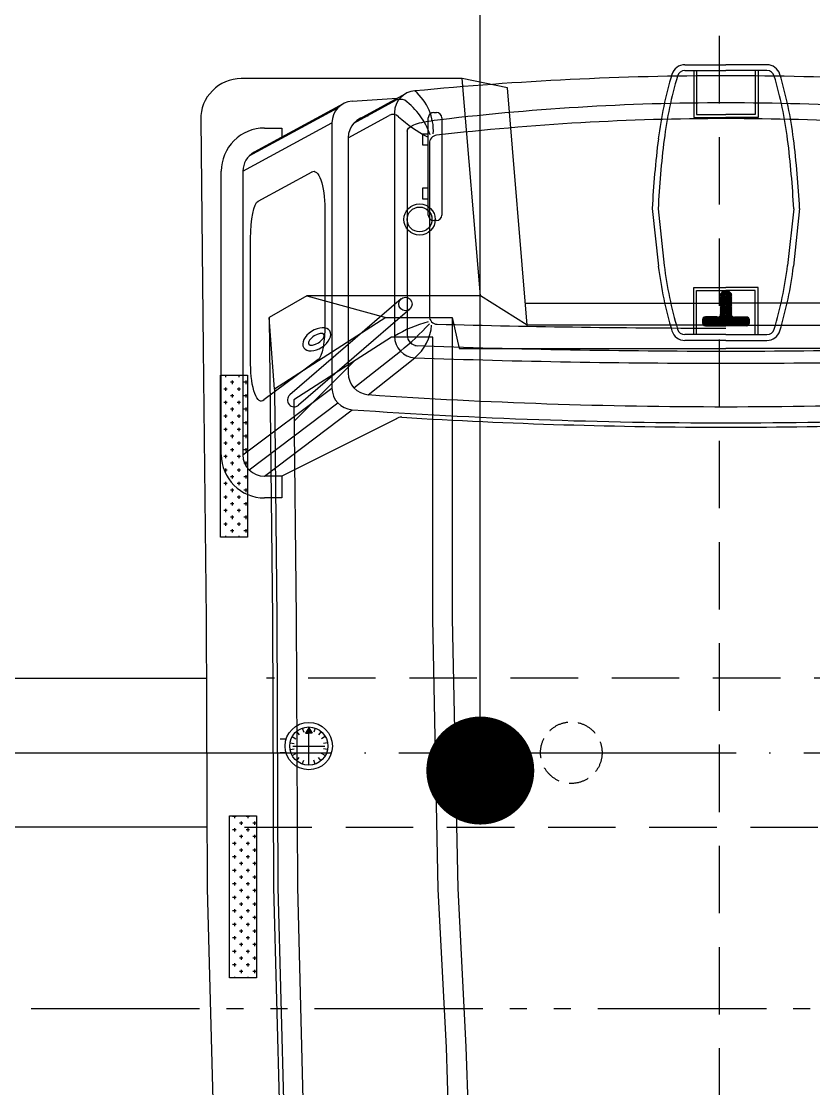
# Model space of a CAD drawing. Header units: millimetres. Extents: x 1084702 to 1166801, y 36632 to 124519.
# Drawn here: x 1121600 to 1123068, y 78785 to 80761 of the extents above; entities that cross this region are included whole.
import ezdxf

# ---------------------------------------------------------------- set-up
doc = ezdxf.new("R2010")
doc.units = ezdxf.units.MM
doc.header["$LTSCALE"] = 250
for name, pattern in [('CENTER', [3, 2.5, -0.25, 0, -0.25]), ('DASHED', [0.75, 0.5, -0.25]), ('PHANTOM', [2.1, 1.25, -0.2, 0.125, -0.2, 0.125, -0.2])]:
    doc.linetypes.add(name, pattern=pattern)
doc.layers.get('0').update_dxf_attribs({"color": 255})
doc.layers.add('%posline', color=240, linetype='Continuous')
doc.styles.add('ROMANS', font='ROMANS.shx', dxfattribs={"height": 100})
doc.dimstyles.new('dott', dxfattribs={"dimscale": 100, "dimtxt": 150, "dimasz": 0.01, "dimexe": 0.5, "dimexo": 1, "dimgap": 1, "dimtad": 1, "dimdsep": 46, "dimtxsty": 'ROMANS', "dimcen": 1.5, "dimclrd": 1, "dimclre": 1, "dimclrt": 2, "dimazin": 2, "dimtfac": 1, "dimtmove": 2, "dimatfit": 3, "dimldrblk": 'DOT', "dimfxl": 1, "dimtvp": 100, "dimtolj": 1, "dimarcsym": 0})

# ---------------------------------------------------------------- blocks, each defined once
blk = doc.blocks.new('_Dot')
at = {"color": 0, "linetype": 'ByBlock', "lineweight": -2}
blk.add_line((-0.5, 0), (-1, 0), dxfattribs=at)
at = {"color": 0, "linetype": 'ByBlock', "const_width": 0.5}
blk.add_lwpolyline([(-0.25, 0, 1), (0.25, 0, 1)], format="xyb", close=True, dxfattribs=at)
blk = doc.blocks.new('MOB-BÅT')
for p, q in [((-1828.3, 494), (-1828.3, 0)), ((-1912.5, 371.4), (-1912.5, 0)), ((-1871.8, 0), (-1871.8, 368)), ((-2087.6, 136.5), (-1980.9, 125.2)), ((-2087.1, 125.7), (-1982.2, 114.4)), ((-1980.9, 125.2), (-1980.9, 125.2)), ((-1982.2, 114.4), (-1982.2, 114.4)), ((-2354.1, 76), (-2354.1, 0)), ((-2343.3, 76), (-2343.3, 0)), ((-2343.3, 59.7), (-2256.4, 59.7)), ((-2256.4, 59.7), (-2256.4, 0)), ((-1854.3, 59.7), (-1941.2, 59.7)), ((-1941.2, 59.7), (-1941.2, 0)), ((-1854.3, 0), (-1854.3, 76)), ((-1843.4, 0), (-1843.4, 76)), ((-2343.3, 54.3), (-2261.8, 54.3)), ((-2261.8, 54.3), (-2261.8, 0)), ((-1854.3, 54.3), (-1935.7, 54.3)), ((-1935.7, 54.3), (-1935.7, 0)), ((-1886.3, 40.5), (-1870.6, 24.8)), ((-1885.5, 41.6), (-1870.6, 26.7)), ((-1884.5, 42.5), (-1870.6, 28.6)), ((-1883.2, 43.2), (-1870.6, 30.5)), ((-1881.5, 43.4), (-1870.6, 32.5)), ((-1881.4, 43.4), (-1876, 43.4)), ((-1879.6, 43.4), (-1870.6, 34.4)), ((-1877.7, 43.4), (-1870.6, 36.3)), ((-1875.8, 43.4), (-1870.6, 38.2)), ((-1872.9, 42.5), (-1871.5, 41.1)), ((-1886.9, 16.3), (-1886.9, 38)), ((-1886.9, 37.2), (-1870.6, 20.9)), ((-1886.9, 35.3), (-1870.6, 19)), ((-1886.9, 33.4), (-1870.6, 17.1)), ((-1886.9, 31.5), (-1870.6, 15.2)), ((-1886.9, 29.6), (-1870.6, 13.3)), ((-1886.9, 27.6), (-1870.6, 11.3)), ((-1886.9, 25.7), (-1870.6, 9.4)), ((-1886.9, 23.8), (-1870.6, 7.5)), ((-1886.9, 21.9), (-1870.6, 5.6)), ((-1886.9, 20), (-1870.6, 3.7)), ((-1886.8, 39.1), (-1870.6, 22.9)), ((-1870.6, 38), (-1870.6, 0)), ((-2354.1, -76), (-2354.1, 0)), ((-2343.3, -76), (-2343.3, 0)), ((-2261.8, -54.3), (-2261.8, 0)), ((-2256.4, -59.7), (-2256.4, 0)), ((-1941.2, -59.7), (-1941.2, 0)), ((-1935.7, 5.4), (-1930.3, 0)), ((-1935.7, 3.5), (-1932.2, 0)), ((-1935.7, 1.6), (-1934.1, 0)), ((-1935.7, -1.6), (-1934.1, 0)), ((-1935.7, -3.5), (-1932.2, 0)), ((-1935.7, -5.4), (-1930.3, 0)), ((-1935.7, -54.3), (-1935.7, 0)), ((-1934.7, 6.4), (-1928.3, 0)), ((-1934.7, -6.4), (-1928.3, 0)), ((-1933.8, 7.4), (-1926.4, 0)), ((-1933.8, -7.4), (-1926.4, 0)), ((-1932.8, 8.3), (-1924.5, 0)), ((-1932.8, -8.3), (-1924.5, 0)), ((-1931.9, 9.3), (-1922.6, 0)), ((-1931.9, -9.3), (-1922.6, 0)), ((-1930.9, 10.2), (-1920.7, 0)), ((-1930.9, -10.2), (-1920.7, 0)), ((-1929.6, 10.9), (-1918.7, 0)), ((-1929.6, -10.9), (-1918.7, 0)), ((-1927.7, 10.9), (-1916.8, 0)), ((-1927.7, -10.9), (-1916.8, 0)), ((-1925.8, 10.9), (-1914.9, 0)), ((-1925.8, -10.9), (-1914.9, 0)), ((-1923.8, 10.9), (-1913, 0)), ((-1923.8, -10.9), (-1913, 0)), ((-1921.9, 10.9), (-1911.1, 0)), ((-1921.9, -10.9), (-1911.1, 0)), ((-1920, 10.9), (-1909.1, 0)), ((-1920, -10.9), (-1909.1, 0)), ((-1918.1, 10.9), (-1907.2, 0)), ((-1918.1, -10.9), (-1907.2, 0)), ((-1916.2, 10.9), (-1905.3, 0)), ((-1916.2, -10.9), (-1905.3, 0)), ((-1914.2, 10.9), (-1903.4, 0)), ((-1914.2, -10.9), (-1903.4, 0)), ((-1912.5, -371.4), (-1912.5, 0)), ((-1912.3, 10.9), (-1901.5, 0)), ((-1912.3, -10.9), (-1901.5, 0)), ((-1910.4, 10.9), (-1899.5, 0)), ((-1910.4, -10.9), (-1899.5, 0)), ((-1908.5, 10.9), (-1897.6, 0)), ((-1908.5, -10.9), (-1897.6, 0)), ((-1906.6, 10.9), (-1895.7, 0)), ((-1906.6, -10.9), (-1895.7, 0)), ((-1904.6, 10.9), (-1893.8, 0)), ((-1904.6, -10.9), (-1893.8, 0)), ((-1902.7, 10.9), (-1891.9, 0)), ((-1902.7, -10.9), (-1891.9, 0)), ((-1900.8, 10.9), (-1889.9, 0)), ((-1900.8, -10.9), (-1889.9, 0)), ((-1898.9, 10.9), (-1888, 0)), ((-1898.9, -10.9), (-1888, 0)), ((-1897, 10.9), (-1886.1, 0)), ((-1897, -10.9), (-1886.1, 0)), ((-1895, 10.9), (-1884.2, 0)), ((-1895, -10.9), (-1884.2, 0)), ((-1893.1, 10.9), (-1882.3, 0)), ((-1893.1, -10.9), (-1882.3, 0)), ((-1891.3, 11), (-1880.3, 0)), ((-1891.3, -11), (-1880.3, 0)), ((-1889.9, 11.4), (-1878.4, 0)), ((-1889.9, -11.4), (-1878.4, 0)), ((-1888.7, 12.2), (-1876.5, 0)), ((-1888.7, -12.2), (-1876.5, 0)), ((-1887.8, 13.2), (-1874.6, 0)), ((-1887.8, -13.2), (-1874.6, 0)), ((-1887.2, 14.5), (-1872.7, 0)), ((-1887.2, -14.5), (-1872.7, 0)), ((-1886.9, 18), (-1870.6, 1.7)), ((-1886.9, 16.1), (-1870.7, 0)), ((-1886.9, -16.1), (-1870.7, 0)), ((-1871.8, 0), (-1871.8, -368)), ((-1870.6, -38), (-1870.6, 0)), ((-1854.3, 0), (-1854.3, -76)), ((-1843.4, 0), (-1843.4, -76)), ((-1828.3, -494), (-1828.3, 0)), ((-1886.9, -18), (-1870.6, -1.7)), ((-1886.9, -20), (-1870.6, -3.7)), ((-1886.9, -21.9), (-1870.6, -5.6)), ((-1886.9, -23.8), (-1870.6, -7.5)), ((-1886.9, -25.7), (-1870.6, -9.4)), ((-1886.9, -27.6), (-1870.6, -11.3)), ((-1886.9, -29.6), (-1870.6, -13.3)), ((-1886.9, -31.5), (-1870.6, -15.2)), ((-1886.9, -16.3), (-1886.9, -38)), ((-1886.9, -33.4), (-1870.6, -17.1)), ((-1886.9, -35.3), (-1870.6, -19)), ((-1886.9, -37.2), (-1870.6, -20.9)), ((-1886.8, -39.1), (-1870.6, -22.9)), ((-1886.3, -40.5), (-1870.6, -24.8)), ((-1885.5, -41.6), (-1870.6, -26.7)), ((-1884.5, -42.5), (-1870.6, -28.6)), ((-1883.2, -43.2), (-1870.6, -30.5)), ((-1881.5, -43.4), (-1870.6, -32.5)), ((-1879.6, -43.4), (-1870.6, -34.4)), ((-1877.7, -43.4), (-1870.6, -36.3)), ((-1875.8, -43.4), (-1870.6, -38.2)), ((-2343.3, -54.3), (-2261.8, -54.3)), ((-1854.3, -54.3), (-1935.7, -54.3)), ((-1881.4, -43.4), (-1876, -43.4)), ((-1872.9, -42.5), (-1871.5, -41.1)), ((-2343.3, -59.7), (-2256.4, -59.7)), ((-1854.3, -59.7), (-1941.2, -59.7)), ((-2087.1, -125.7), (-1982.2, -114.4)), ((-1982.2, -114.4), (-1982.2, -114.4)), ((-2087.6, -136.5), (-1980.9, -125.2)), ((-1980.9, -125.2), (-1980.9, -125.2)), ((-1871.8, -368), (-2311.5, -404.6)), ((-1871.8, -368), (-1926.2, -455)), ((-2311.5, -404.6), (-2328.3, -488.5)), ((-1926.2, -455), (-2328.3, -488.5)), ((-1926.2, -455), (-1926.2, -776.6)), ((-2328.3, -488.5), (-2328.3, -898.2)), ((-1885.7, -507), (-1828.3, -494)), ((-828.3, -497), (-535.3, -481.9)), ((-535.3, -481.9), (-328.3, -475)), ((-1885.7, -507), (-1328.3, -507)), ((-1885.7, -630), (-1885.7, -507)), ((-1328.3, -507), (-828.3, -497)), ((-326.8, -511), (-533.8, -517.9)), ((-2255.5, -526.4), (-2075.5, -526.4)), ((-827, -533), (-1327.9, -543)), ((-533.8, -517.9), (-827, -533)), ((-2265.5, -541.4), (-2265.5, -536.4)), ((-2075.5, -551.4), (-2255.5, -551.4)), ((-2225.5, -551.4), (-2225.5, -562.2)), ((-2208.6, -549.5), (-1888.5, -549.5)), ((-2205.5, -562.2), (-2205.5, -551.4)), ((-2125.5, -551.4), (-2125.5, -562.2)), ((-2105.5, -562.2), (-2105.5, -551.4)), ((-2065.5, -536.4), (-2065.5, -541.4)), ((-1327.9, -543), (-1849.7, -543)), ((-1849.7, -543), (-1849.7, -619.5)), ((-2225.5, -562.2), (-2205.5, -562.2)), ((-2125.5, -562.2), (-2105.5, -562.2)), ((-2232.4, -590.5), (-1853.6, -590.6)), ((-1901.4, -585.6), (-1723.6, -791.7)), ((-1743, -662.7), (-1811.2, -576.4)), ((-2253.9, -679.1), (-2300.7, -593.1)), ((-2286.6, -692.8), (-2292.2, -608.9)), ((-2246.1, -689.2), (-2288.3, -611.8)), ((-1920.3, -602), (-1742.6, -808.1)), ((-1755.6, -689.2), (-1823.7, -603.2)), ((-1698.1, -610.6), (-1591.8, -822.7)), ((-2265.6, -614), (-1851.2, -614.1)), ((-2218.8, -700), (-2260.2, -624)), ((-1926.2, -776.6), (-1885.7, -630)), ((-1885.7, -630), (-1753.3, -836.7)), ((-1849.7, -619.5), (-1733.7, -800.5)), ((-1693.9, -800), (-1805.5, -688.5)), ((-2281.8, -709.1), (-2192, -874.1)), ((-2218.8, -700), (-1782.9, -700)), ((-1591.8, -855), (-1715.2, -692.8)), ((-2185.1, -883.3), (-2274, -719.3)), ((-2246.7, -730), (-1755.1, -730)), ((-2156.8, -895), (-2246.7, -730)), ((-1631.8, -895), (-1755.1, -730)), ((-1603.5, -883.3), (-1727.8, -719.3)), ((-2087.5, -743), (-1875.7, -743)), ((-1119.2, -750.2), (-1113.1, -755.2)), ((-1109.8, -742.3), (-1105.8, -749.1)), ((-1098.2, -738.1), (-1096.8, -745.8)), ((-1092.1, -802.7), (-1092.1, -743.1)), ((-1085.9, -738.1), (-1087.3, -745.8)), ((-1074.4, -742.3), (-1078.3, -749.1)), ((-1065, -750.2), (-1071, -755.2)), ((-2101.5, -866.9), (-2156, -766.9)), ((-1807.9, -755.3), (-1733.3, -855.9)), ((-1125.7, -772.9), (-1116, -766.8)), ((-1125.3, -760.8), (-1117.9, -763.5)), ((-1116, -766.8), (-1116, -772.9)), ((-1058.9, -760.8), (-1066.3, -763.5)), ((-1926.2, -776.6), (-1886.2, -846.2)), ((-1127.4, -772.9), (-1119.5, -772.9)), ((-1125.7, -772.9), (-1116, -778.9)), ((-1125.3, -785), (-1117.9, -782.3)), ((-1062.3, -772.9), (-1121.9, -772.9)), ((-1119.2, -795.6), (-1113.1, -790.5)), ((-1116, -778.9), (-1116, -772.9)), ((-1065, -795.6), (-1071, -790.5)), ((-1058.9, -785), (-1066.3, -782.3)), ((-1056.7, -772.9), (-1064.6, -772.9)), ((-830.8, -794), (-335.4, -781.1)), ((-1733.7, -800.5), (-1329.5, -796)), ((-1329.5, -796), (-830.8, -794)), ((-1109.8, -803.5), (-1105.8, -796.7)), ((-1098.2, -807.7), (-1096.8, -799.9)), ((-1085.9, -807.7), (-1087.3, -799.9)), ((-1074.4, -803.5), (-1078.3, -796.7)), ((-2236.8, -855), (-2236.8, -822.7)), ((-2236.8, -822.7), (-2220, -822.7)), ((-1591.8, -822.7), (-1551.8, -822.7)), ((-1591.8, -822.7), (-1591.8, -855)), ((-1551.8, -822.7), (-1551.8, -855)), ((-1329.3, -832), (-830.2, -830)), ((-1104.7, -815), (-1104.7, -825.7)), ((-1079.5, -815), (-1079.5, -825.7)), ((-830.2, -830), (-333.9, -817.1)), ((-830.1, -838), (-333.6, -825.1)), ((-1753.3, -836.7), (-1886.2, -846.2)), ((-1886.2, -846.2), (-1329.2, -840)), ((-1753.3, -836.7), (-1329.3, -832)), ((-1329.2, -840), (-830.1, -838)), ((-1799.6, -880.7), (-2032.6, -880.7)), ((-1779.3, -936.5), (-1779.3, -886.5)), ((-1779.3, -886.5), (-1479.3, -886.5)), ((-1765.9, -886.7), (-1765.9, -893)), ((-1740.9, -886.7), (-1740.9, -893)), ((-1715.9, -886.7), (-1715.9, -893)), ((-1690.9, -886.7), (-1690.9, -893)), ((-1665.9, -886.7), (-1665.9, -893)), ((-1640.9, -886.7), (-1640.9, -893)), ((-1615.9, -886.7), (-1615.9, -893)), ((-1590.9, -886.7), (-1590.9, -893)), ((-1565.9, -886.7), (-1565.9, -893)), ((-1540.9, -886.7), (-1540.9, -893)), ((-1515.9, -886.7), (-1515.9, -893)), ((-1490.9, -886.7), (-1490.9, -893)), ((-1479.3, -886.5), (-1479.3, -936.5)), ((-962.9, -920), (-962.9, -870)), ((-962.9, -870), (-662.9, -870)), ((-962.9, -885.8), (-958.8, -885.8)), ((-961.9, -882.7), (-961.9, -889)), ((-952.5, -873.3), (-946.3, -873.3)), ((-949.4, -870.2), (-949.4, -876.5)), ((-940, -885.8), (-933.8, -885.8)), ((-936.9, -882.7), (-936.9, -889)), ((-927.5, -873.3), (-921.3, -873.3)), ((-924.4, -870.2), (-924.4, -876.5)), ((-915, -885.8), (-908.8, -885.8)), ((-911.9, -882.7), (-911.9, -889)), ((-902.5, -873.3), (-896.3, -873.3)), ((-899.4, -870.2), (-899.4, -876.5)), ((-890, -885.8), (-883.8, -885.8)), ((-886.9, -882.7), (-886.9, -889)), ((-877.5, -873.3), (-871.3, -873.3)), ((-874.4, -870.2), (-874.4, -876.5)), ((-865, -885.8), (-858.8, -885.8)), ((-861.9, -882.7), (-861.9, -889)), ((-852.5, -873.3), (-846.3, -873.3)), ((-849.4, -870.2), (-849.4, -876.5)), ((-840, -885.8), (-833.8, -885.8)), ((-836.9, -882.7), (-836.9, -889)), ((-827.5, -873.3), (-821.3, -873.3)), ((-824.4, -870.2), (-824.4, -876.5)), ((-815, -885.8), (-808.8, -885.8)), ((-811.9, -882.7), (-811.9, -889)), ((-802.5, -873.3), (-796.3, -873.3)), ((-799.4, -870.2), (-799.4, -876.5)), ((-790, -885.8), (-783.8, -885.8)), ((-786.9, -882.7), (-786.9, -889)), ((-777.5, -873.3), (-771.3, -873.3)), ((-774.4, -870.2), (-774.4, -876.5)), ((-765, -885.8), (-758.8, -885.8)), ((-761.9, -882.7), (-761.9, -889)), ((-752.5, -873.3), (-746.3, -873.3)), ((-749.4, -870.2), (-749.4, -876.5)), ((-740, -885.8), (-733.8, -885.8)), ((-736.9, -882.7), (-736.9, -889)), ((-727.5, -873.3), (-721.3, -873.3)), ((-724.4, -870.2), (-724.4, -876.5)), ((-715, -885.8), (-708.8, -885.8)), ((-711.9, -882.7), (-711.9, -889)), ((-702.5, -873.3), (-696.3, -873.3)), ((-699.4, -870.2), (-699.4, -876.5)), ((-690, -885.8), (-683.8, -885.8)), ((-686.9, -882.7), (-686.9, -889)), ((-677.5, -873.3), (-671.3, -873.3)), ((-674.4, -870.2), (-674.4, -876.5)), ((-665, -885.8), (-662.9, -885.8)), ((-662.9, -870), (-662.9, -920)), ((-2156.8, -895), (-1631.8, -895)), ((-1779.3, -902.3), (-1775.2, -902.3)), ((-1778.4, -899.2), (-1778.4, -905.5)), ((-1769, -889.8), (-1762.7, -889.8)), ((-1756.5, -902.3), (-1750.2, -902.3)), ((-1753.4, -899.2), (-1753.4, -905.5)), ((-1744, -889.8), (-1737.7, -889.8)), ((-1731.5, -902.3), (-1725.2, -902.3)), ((-1728.4, -899.2), (-1728.4, -905.5)), ((-1719, -889.8), (-1712.7, -889.8)), ((-1706.5, -902.3), (-1700.2, -902.3)), ((-1703.4, -899.2), (-1703.4, -905.5)), ((-1694, -889.8), (-1687.7, -889.8)), ((-1681.5, -902.3), (-1675.2, -902.3)), ((-1678.4, -899.2), (-1678.4, -905.5)), ((-1669, -889.8), (-1662.7, -889.8)), ((-1656.5, -902.3), (-1650.2, -902.3)), ((-1653.4, -899.2), (-1653.4, -905.5)), ((-1644, -889.8), (-1637.7, -889.8)), ((-1631.5, -902.3), (-1625.2, -902.3)), ((-1628.4, -899.2), (-1628.4, -905.5)), ((-1619, -889.8), (-1612.7, -889.8)), ((-1606.5, -902.3), (-1600.2, -902.3)), ((-1603.4, -899.2), (-1603.4, -905.5)), ((-1594, -889.8), (-1587.7, -889.8)), ((-1581.5, -902.3), (-1575.2, -902.3)), ((-1578.4, -899.2), (-1578.4, -905.5)), ((-1569, -889.8), (-1562.7, -889.8)), ((-1556.5, -902.3), (-1550.2, -902.3)), ((-1553.4, -899.2), (-1553.4, -905.5)), ((-1544, -889.8), (-1537.7, -889.8)), ((-1531.5, -902.3), (-1525.2, -902.3)), ((-1528.4, -899.2), (-1528.4, -905.5)), ((-1519, -889.8), (-1512.7, -889.8)), ((-1506.5, -902.3), (-1500.2, -902.3)), ((-1503.4, -899.2), (-1503.4, -905.5)), ((-1494, -889.8), (-1487.7, -889.8)), ((-1481.5, -902.3), (-1479.3, -902.3)), ((-961.9, -907.7), (-961.9, -914)), ((-952.5, -898.3), (-946.3, -898.3)), ((-949.4, -895.2), (-949.4, -901.5)), ((-936.9, -907.7), (-936.9, -914)), ((-927.5, -898.3), (-921.3, -898.3)), ((-924.4, -895.2), (-924.4, -901.5)), ((-911.9, -907.7), (-911.9, -914)), ((-902.5, -898.3), (-896.3, -898.3)), ((-899.4, -895.2), (-899.4, -901.5)), ((-886.9, -907.7), (-886.9, -914)), ((-877.5, -898.3), (-871.3, -898.3)), ((-874.4, -895.2), (-874.4, -901.5)), ((-861.9, -907.7), (-861.9, -914)), ((-852.5, -898.3), (-846.3, -898.3)), ((-849.4, -895.2), (-849.4, -901.5)), ((-836.9, -907.7), (-836.9, -914)), ((-827.5, -898.3), (-821.3, -898.3)), ((-824.4, -895.2), (-824.4, -901.5)), ((-811.9, -907.7), (-811.9, -914)), ((-802.5, -898.3), (-796.3, -898.3)), ((-799.4, -895.2), (-799.4, -901.5)), ((-786.9, -907.7), (-786.9, -914)), ((-777.5, -898.3), (-771.3, -898.3)), ((-774.4, -895.2), (-774.4, -901.5)), ((-761.9, -907.7), (-761.9, -914)), ((-752.5, -898.3), (-746.3, -898.3)), ((-749.4, -895.2), (-749.4, -901.5)), ((-736.9, -907.7), (-736.9, -914)), ((-727.5, -898.3), (-721.3, -898.3)), ((-724.4, -895.2), (-724.4, -901.5)), ((-711.9, -907.7), (-711.9, -914)), ((-702.5, -898.3), (-696.3, -898.3)), ((-699.4, -895.2), (-699.4, -901.5)), ((-686.9, -907.7), (-686.9, -914)), ((-677.5, -898.3), (-671.3, -898.3)), ((-674.4, -895.2), (-674.4, -901.5)), ((-1779.3, -927.3), (-1775.2, -927.3)), ((-1778.4, -924.2), (-1778.4, -930.5)), ((-1769, -914.8), (-1762.7, -914.8)), ((-1765.9, -911.7), (-1765.9, -918)), ((-1756.5, -927.3), (-1750.2, -927.3)), ((-1753.4, -924.2), (-1753.4, -930.5)), ((-1744, -914.8), (-1737.7, -914.8)), ((-1740.9, -911.7), (-1740.9, -918)), ((-1731.5, -927.3), (-1725.2, -927.3)), ((-1728.4, -924.2), (-1728.4, -930.5)), ((-1719, -914.8), (-1712.7, -914.8)), ((-1715.9, -911.7), (-1715.9, -918)), ((-1706.5, -927.3), (-1700.2, -927.3)), ((-1703.4, -924.2), (-1703.4, -930.5)), ((-1694, -914.8), (-1687.7, -914.8)), ((-1690.9, -911.7), (-1690.9, -918)), ((-1681.5, -927.3), (-1675.2, -927.3)), ((-1678.4, -924.2), (-1678.4, -930.5)), ((-1669, -914.8), (-1662.7, -914.8)), ((-1665.9, -911.7), (-1665.9, -918)), ((-1656.5, -927.3), (-1650.2, -927.3)), ((-1653.4, -924.2), (-1653.4, -930.5)), ((-1644, -914.8), (-1637.7, -914.8)), ((-1640.9, -911.7), (-1640.9, -918)), ((-1631.5, -927.3), (-1625.2, -927.3)), ((-1628.4, -924.2), (-1628.4, -930.5)), ((-1619, -914.8), (-1612.7, -914.8)), ((-1615.9, -911.7), (-1615.9, -918)), ((-1606.5, -927.3), (-1600.2, -927.3)), ((-1603.4, -924.2), (-1603.4, -930.5)), ((-1594, -914.8), (-1587.7, -914.8)), ((-1590.9, -911.7), (-1590.9, -918)), ((-1581.5, -927.3), (-1575.2, -927.3)), ((-1578.4, -924.2), (-1578.4, -930.5)), ((-1569, -914.8), (-1562.7, -914.8)), ((-1565.9, -911.7), (-1565.9, -918)), ((-1556.5, -927.3), (-1550.2, -927.3)), ((-1553.4, -924.2), (-1553.4, -930.5)), ((-1544, -914.8), (-1537.7, -914.8)), ((-1540.9, -911.7), (-1540.9, -918)), ((-1531.5, -927.3), (-1525.2, -927.3)), ((-1528.4, -924.2), (-1528.4, -930.5)), ((-1519, -914.8), (-1512.7, -914.8)), ((-1515.9, -911.7), (-1515.9, -918)), ((-1506.5, -927.3), (-1500.2, -927.3)), ((-1503.4, -924.2), (-1503.4, -930.5)), ((-1494, -914.8), (-1487.7, -914.8)), ((-1490.9, -911.7), (-1490.9, -918)), ((-1481.5, -927.3), (-1479.3, -927.3)), ((-962.9, -910.8), (-958.8, -910.8)), ((-662.9, -920), (-962.9, -920)), ((-940, -910.8), (-933.8, -910.8)), ((-915, -910.8), (-908.8, -910.8)), ((-890, -910.8), (-883.8, -910.8)), ((-865, -910.8), (-858.8, -910.8)), ((-840, -910.8), (-833.8, -910.8)), ((-815, -910.8), (-808.8, -910.8)), ((-790, -910.8), (-783.8, -910.8)), ((-765, -910.8), (-758.8, -910.8)), ((-740, -910.8), (-733.8, -910.8)), ((-715, -910.8), (-708.8, -910.8)), ((-690, -910.8), (-683.8, -910.8)), ((-665, -910.8), (-662.9, -910.8)), ((-1631.8, -935), (-2156.8, -935)), ((-1479.3, -936.5), (-1779.3, -936.5)), ((-828.3, -961), (-328.3, -948)), ((-2252.5, -973.2), (-1828.3, -968.5)), ((-1828.3, -968.5), (-1328.3, -963)), ((-1328.3, -963), (-828.3, -961))]:
    blk.add_line(p, q)
for centre, radius in [((-2067.5, -567.6), 29), ((-2067.5, -567.6), 23), ((-1910.9, -593.8), 12.5), ((-1092.1, -772.9), 43.9), ((-1092.1, -772.9), 35.4)]:
    blk.add_circle(centre, radius)
for centre, radius, start, end in [((-11536.8, 0), 9846, 0.00001, 4.03497), ((-11566.7, 0), 9846, 0.00001, 3.85927), ((-11529.7, 0), 9846.9, 0.00001, 3.49735), ((3584.7, 0), 5918.3, 174.4114, 179.99999), ((-18340.6, 0), 16516.9, 0, 1.99999), ((-18318.1, 0), 16516.9, 0, 1.99999), ((2194.3, 0), 4477.8, 172.9962, 180), ((2410.5, 0), 4664.8, 173.3992, 180), ((-2126.7, -598.3), 729.1, 97.0861, 106.7052), ((-1995.4, -1654.6), 1793.5, 92.9476, 97.0861), ((-1995.4, -1654.6), 1782.6, 92.9476, 97.0861), ((-2070.8, -598.3), 729.1, 73.2948, 82.9139), ((-2329.1, 76), 25, 106.7052, 180), ((-2126.7, -598.3), 718.2, 97.0861, 106.7052), ((-2070.8, -598.3), 718.2, 73.2948, 82.9139), ((-1868.4, 76), 25, 0, 73.2948), ((-2329.1, 76), 14.2, 106.7052, 180), ((-1868.4, 76), 14.2, 0, 73.2948), ((-1881.4, 38), 5.43, 90, 180), ((-1876, 38), 5.43, 0, 90), ((2194.3, 0), 4477.8, 180, 187.0038), ((2410.5, 0), 4664.8, 180, 186.6008), ((-18340.6, 0), 16516.9, 358.00001, 360), ((-18318.1, 0), 16516.9, 358.00001, 360), ((-11566.7, 0), 9846, 356.14073, 359.99999), ((-11536.8, 0), 9846, 355.96503, 359.99999), ((-11529.7, 0), 9846.9, 356.50265, 359.99999), ((3584.7, 0), 5918.3, 180.00001, 185.5886), ((-21560.4, 0), 19694.1, 358.44359, 360), ((-1881.4, -38), 5.43, 180, 270), ((-1876, -38), 5.43, 270, 0), ((-2329.1, -76), 25, 180, 253.2948), ((-2329.1, -76), 14.2, 180, 253.2948), ((-1868.4, -76), 14.2, 286.7052, 0), ((-1868.4, -76), 25, 286.7052, 0), ((-2126.7, 598.3), 718.2, 253.2948, 262.9139), ((-2070.8, 598.3), 718.2, 277.0861, 286.7052), ((-2126.7, 598.3), 729.1, 253.2948, 262.9139), ((-1995.4, 1654.6), 1782.6, 262.9139, 267.0524), ((-2070.8, 598.3), 729.1, 277.0861, 286.7052), ((-1995.4, 1654.6), 1793.5, 262.9139, 267.0524), ((-2255.5, -536.4), 10, 90, 180), ((-2075.5, -536.4), 10, 0, 90), ((-2232.1, -638), 95.9, 86.4449, 139.9989), ((-2177.9, -678.5), 138.4, 109.4377, 142.8707), ((-2255.5, -541.4), 10, 180, 270), ((-2461.7, -423.5), 273.9, 318.1077, 331.7619), ((-2208.6, -534.5), 15, 186.6008, 270), ((-2075.5, -541.4), 10, 270, 0), ((-1888.5, -534.5), 15, 270, 358.4436), ((-1666.3, -498.5), 218, 194.0975, 212.0226), ((-2225.4, -928.5), 516.9, 39.0007, 47.1548), ((-1878.4, -632.5), 87.5, 39.8536, 85.6559), ((-1853.6, -570.6), 20, 269.9959, 0), ((-2265.6, -574), 40, 183.3563, 270), ((-1851.2, -574.1), 40, 270, 356.6437), ((-2268.9, -603.4), 21.1, 156.5298, 203.5134), ((-2247, -616.8), 15, 136.1284, 208.5709), ((-1686.2, -601.6), 15, 176.642, 217.2638), ((-2218.8, -660), 40, 183.8593, 270), ((-1782.9, -660), 40, 270, 356.1407), ((-2246.7, -690), 40, 184.035, 270), ((-1755.1, -690), 40, 270, 355.965), ((-1733.1, -799.9), 12.5, 220.7741, 40.7741), ((-2156.8, -855), 80, 180, 270), ((-1631.8, -855), 80, 270, 0), ((-1631.8, -855), 40, 270, 0), ((-2156.8, -855), 40, 208.5709, 270), ((-2253.3, -898.2), 75, 180, 270.6261)]:
    blk.add_arc(centre, radius, start, end)
at = {"extrusion": (0, 0, -1)}
for centre, major_axis, ratio, start_param, end_param in [((-2235.9, -545.9), (4.7, -44.7), 0.314307, 6.25923, 7.883727), ((-2087.5, -763.9), (-69.3, 0), 0.301228, 6.104463, 7.853982), ((-1875.7, -757.7), (68.7, 0), 0.214043, 4.712389, 6.132665), ((-2032.6, -865.1), (-69.3, 0), 0.225878, 4.712389, 6.166098), ((-1799.6, -861), (68.7, 0), 0.2867, 6.020164, 7.853982)]:
    blk.add_ellipse(centre, major_axis=major_axis, ratio=ratio, start_param=start_param, end_param=end_param, dxfattribs=at)
for centre, major_axis, ratio in [((-1845.5, -758.2), (15.6, -24.1), 0.610855), ((-1845.5, -758.9), (-8.8, 13.9), 0.452043)]:
    blk.add_ellipse(centre, major_axis=major_axis, ratio=ratio, dxfattribs=at)
for points in [[(-1125.7, -772.9), (-1116, -766.8), (-1116, -772.9)], [(-1125.7, -772.9), (-1116, -778.9), (-1116, -772.9)]]:
    blk.add_solid(points)
blk = doc.blocks.new('frtnyyttt')
for p, q in [((-4001.9, 988), (-3024.9, 988)), ((-3023.8, 712), (-4001.9, 712))]:
    blk.add_line(p, q)
at = {"linetype": 'DASHED'}
for p, q in [((-1211.4, 988), (-2913.4, 988)), ((-2954.4, 712), (-1170.4, 712))]:
    blk.add_line(p, q, dxfattribs=at)
at = {"linetype": 'CENTER'}
blk.add_line((-4168.6, 850), (-876.4, 850), dxfattribs=at)
at = {"linetype": 'DASHED', "ltscale": 0.3}
blk.add_circle((-2348.9, 850), 57, dxfattribs=at)
at = {"rotation": 270}
blk.add_blockref('MOB-BÅT', (-2062.4, -229.9), dxfattribs=at)
blk = doc.blocks.new('Adeck_B4_1')
at = {"linetype": 'DASHED'}
blk.add_line((105129.6, 42843), (105129.6, 34991.7), dxfattribs=at)
at = {"linetype": 'PHANTOM'}
blk.add_lwpolyline([(103329.6, 39353.9), (106135.1, 39353.9, 0.221695), (106250.1, 39407.4)], format="xyb", dxfattribs=at)
blk.add_blockref('frtnyyttt', (107204.6, 38977.9))

msp = doc.modelspace()

# ---------------------------------------------------------------- block references
msp.add_blockref('Adeck_B4_1', (1017763, 39579))

# ---------------------------------------------------------------- leaders
at = {"layer": '%posline', "linetype": 'ByBlock'}
msp.add_leader([(1122450.1, 79373.8), (1122449.5, 84181.9)], dimstyle='dott', override={"dimasz": 2, "dimgap": 1, "dimtad": 0, "dimclrd": 256}, dxfattribs=at)

doc.saveas('drawing.dxf')
